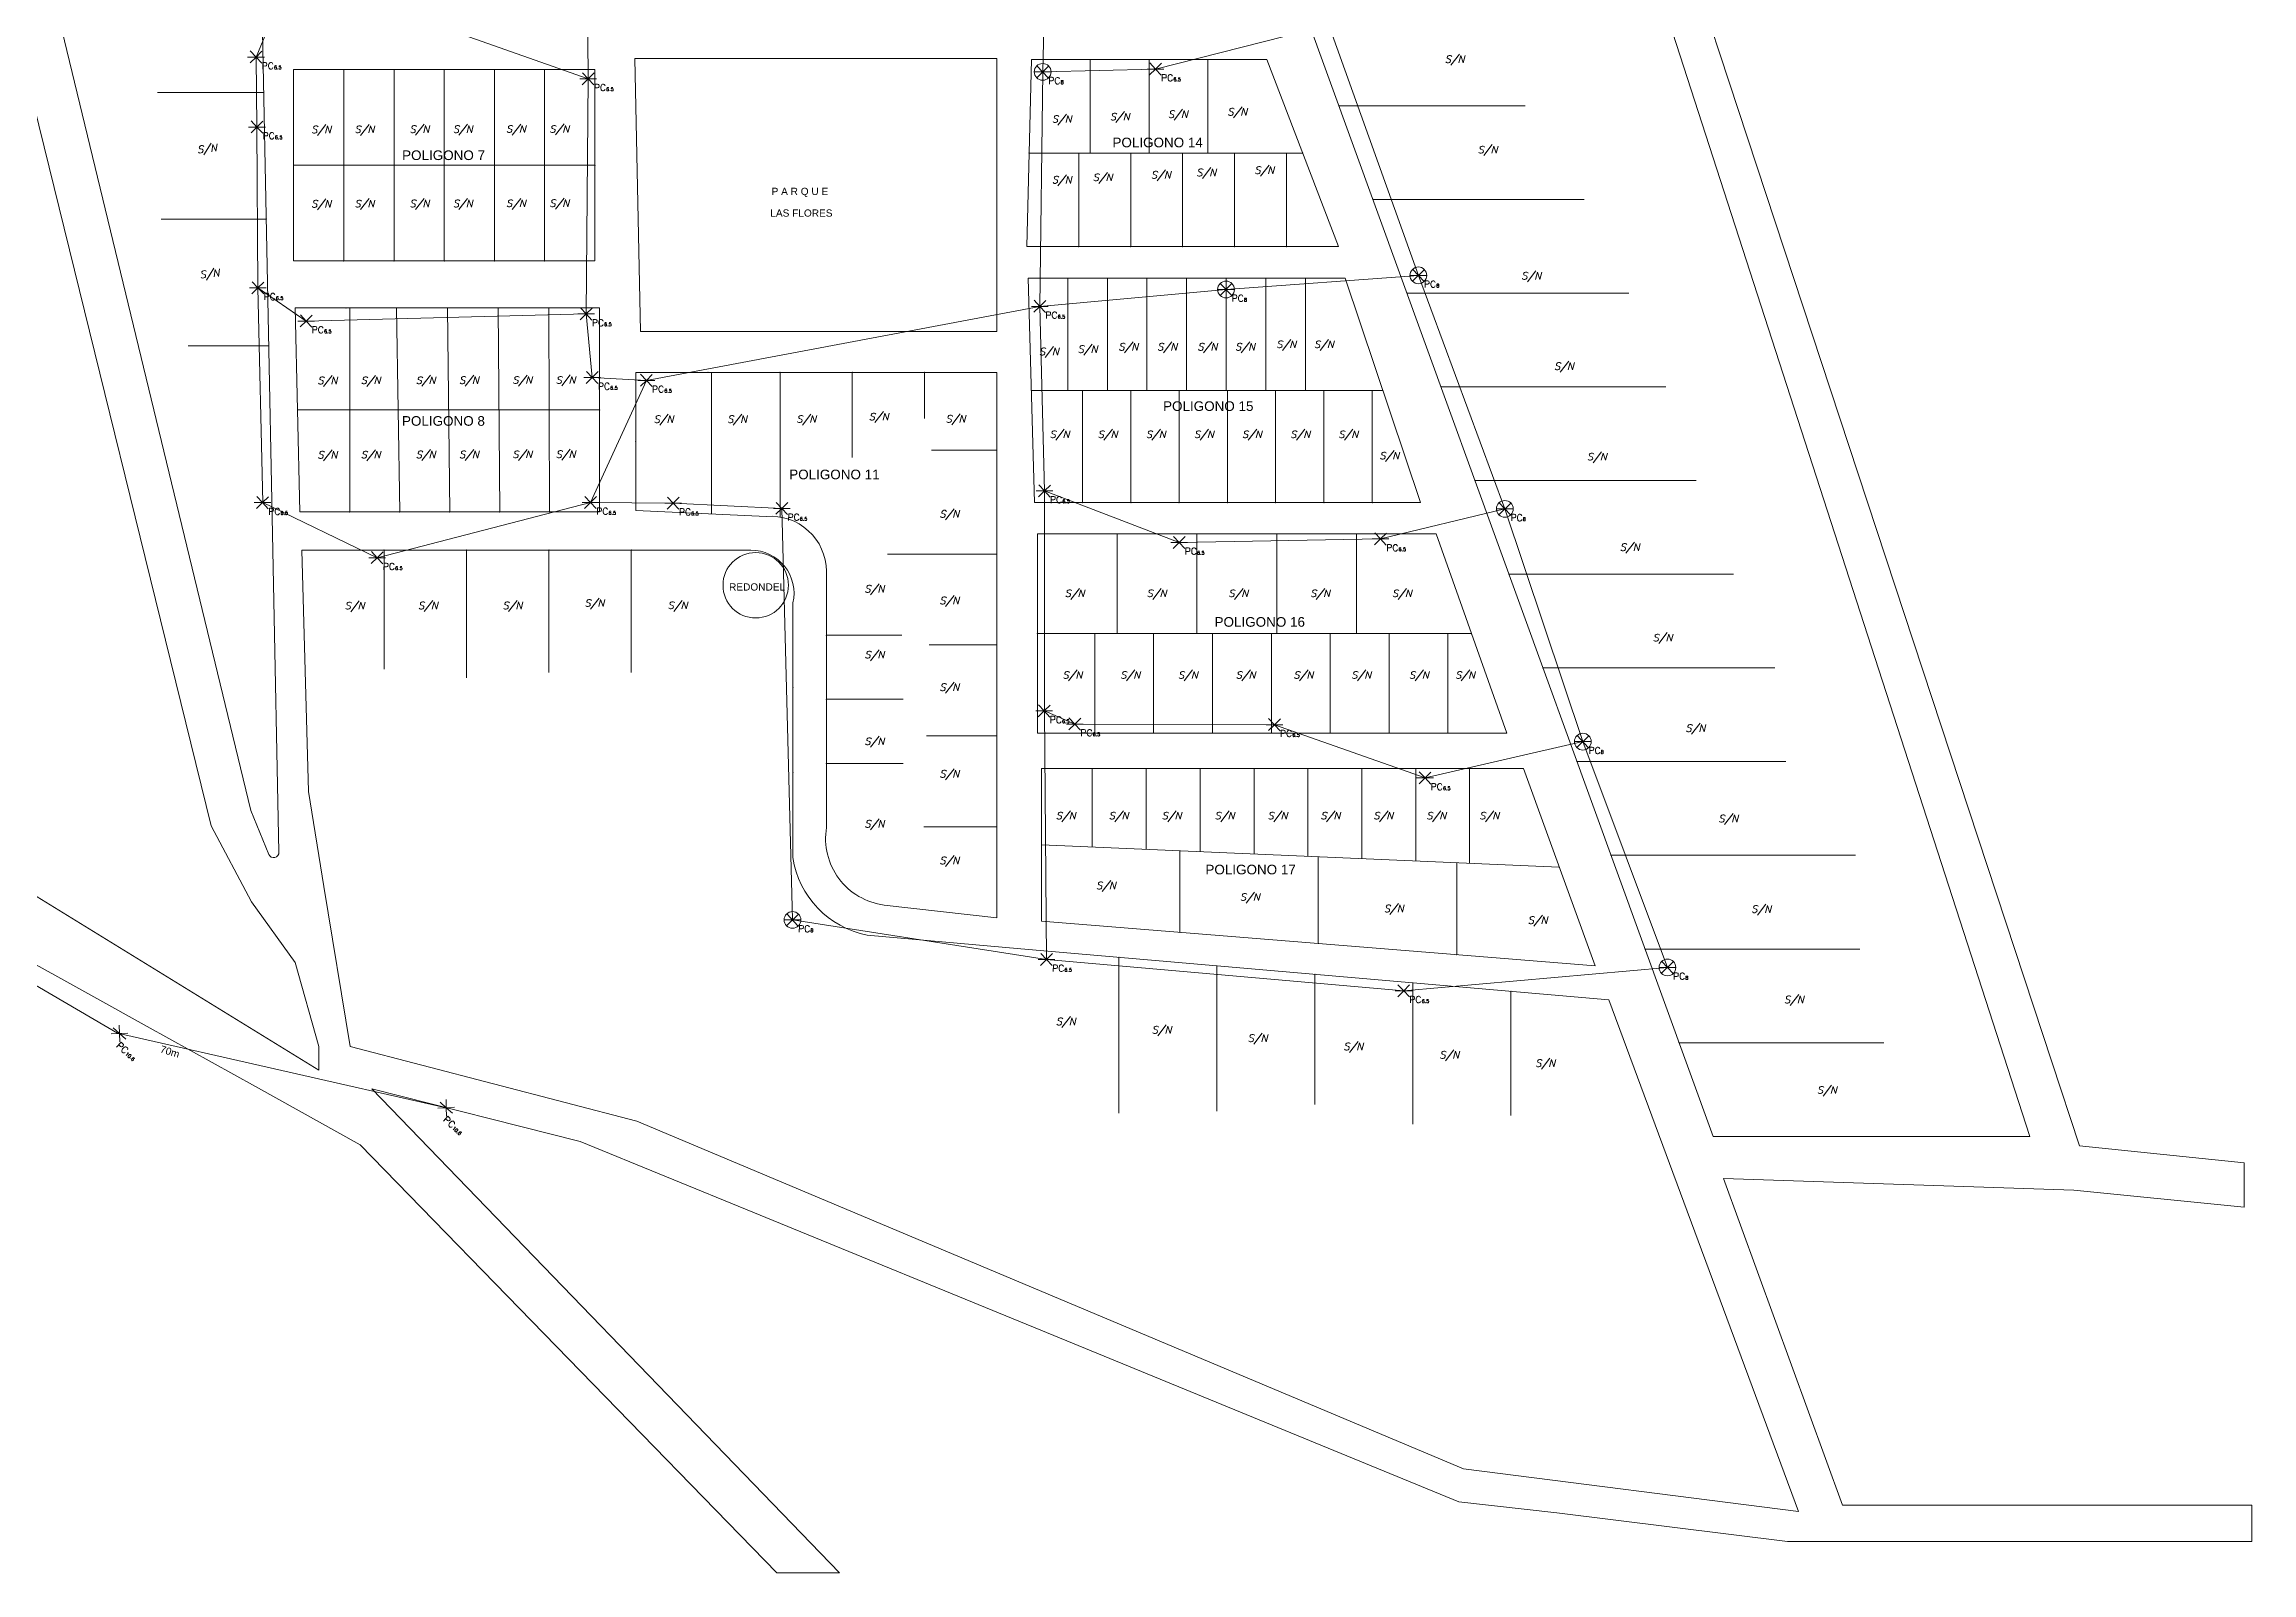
# Model space of a CAD drawing. Header units: millimetres. Extents: x 98 to 964, y 99 to 790.
# Drawn here: x 505.3 to 964.1, y 99.4 to 417 of the extents above; entities that cross this region are included whole.
import ezdxf
from ezdxf.enums import TextEntityAlignment as Align

# ---------------------------------------------------------------- set-up
doc = ezdxf.new("R2010")
doc.units = ezdxf.units.MM
for name, color, linetype, lineweight in [('_ADDRESSDIBUJO', 7, 'Continuous', 0), ('_LOTLINE', 252, 'Continuous', 0), ('_POLEPED', 7, 'Continuous', 0), ('_STRAND', 3, 'Continuous', 0), ('_STRANDDISTANCE', 3, 'Continuous', 0), ('_STREET', 5, 'Continuous', 0)]:
    doc.layers.add(name, color=color, linetype=linetype, lineweight=lineweight)
doc.styles.add('Address', font='ITALICS.shx', dxfattribs={"height": 1.5})
doc.styles.add('ROMANS', font='romans.shx', dxfattribs={"height": 0.2})
doc.styles.get("Standard").update_dxf_attribs({"font": 'arial.ttf'})
doc.styles.add('StrandDistance0', font='ENGINEERING.shx', dxfattribs={"height": 1.5})
doc.styles.add('Style-romans', font='romans.shx')

# ---------------------------------------------------------------- blocks, each defined once
blk = doc.blocks.new('PC10.6')
at = {"layer": '_POLEPED', "color": 1}
for p, q in [((-1.74, 0), (0, 0)), ((-1.19, 1.26), (0, 0)), ((0, 0), (1.24, 1.22)), ((0, 0), (1.74, 0)), ((0, 0), (1.19, -1.26)), ((-1.24, -1.22), (0, 0))]:
    blk.add_line(p, q, dxfattribs=at)
at = {"layer": '_POLEPED', "linetype": 'Continuous'}
for s, height, style, p in [('PC', 1.391, 'ROMANS', (1.19, -2.51)), ('10.6', 0.732, 'Style-romans', (3.73, -2.5))]:
    blk.add_text(s, height=height, rotation=359.8092, dxfattribs=dict(at, style=style)).set_placement(p)
blk = doc.blocks.new('PC6.5')
at = {"layer": '_POLEPED', "color": 1}
for p, q in [((-1.74, 0), (0, 0)), ((-1.24, -1.22), (0, 0)), ((-1.19, 1.27), (0, 0)), ((0, 0), (1.24, 1.22)), ((0, 0), (1.74, 0)), ((0, 0), (1.19, -1.27))]:
    blk.add_line(p, q, dxfattribs=at)
at = {"layer": '_POLEPED', "linetype": 'Continuous', "attachment_point": 7, "rotation": 359.6478, "line_spacing_factor": 0.72, "style": 'StrandDistance0'}
for s, insert, char_height in [('\\Fromans;PC', (1.18, -2.51), 1.3914), ('\\Fromans;6.5', (3.72, -2.51), 0.7317)]:
    blk.add_mtext(s, dxfattribs=dict(at, insert=insert, char_height=char_height))
blk = doc.blocks.new('PC8_N')
at = {"layer": '_POLEPED', "color": 1}
for p, q in [((-1.24, -1.22), (1.24, 1.22)), ((-1.19, 1.27), (1.19, -1.27)), ((-1.74, 0), (1.74, 0))]:
    blk.add_line(p, q, dxfattribs=at)
blk.add_circle((0, 0), 1.74, dxfattribs=at)
at = {"layer": '_POLEPED', "linetype": 'Continuous', "style": 'ROMANS'}
for s, height, p in [('PC', 1.391, (1.18, -2.51)), ('8', 0.732, (3.72, -2.51))]:
    blk.add_text(s, height=height, rotation=359.6478, dxfattribs=at).set_placement(p)

msp = doc.modelspace()

# ---------------------------------------------------------------- linework, layer by layer
at = {"layer": '_LOTLINE'}
for p, q in [((472.23, 571.97), (548.3, 257.81)), ((554.13, 249.16), (547.78, 564.78)), ((844.41, 442.87), (928.32, 188.09)), ((917.98, 190.07), (837.12, 439.88)), ((767.31, 423.7), (852.15, 190.07)), ((703.27, 414.03), (628.08, 414.03)), ((628.08, 414.03), (629.24, 357.31)), ((703.27, 357.31), (703.27, 414.03)), ((709.52, 374.96), (710.49, 413.81)), ((710.49, 413.81), (759.41, 413.81)), ((722.72, 413.81), (722.72, 394.38)), ((734.95, 413.81), (734.95, 394.38)), ((747.18, 413.81), (747.18, 394.38)), ((759.41, 413.81), (774.31, 374.96)), ((502.17, 408.65), (540.01, 254.6)), ((557.16, 411.75), (619.78, 411.75)), ((557.16, 371.98), (557.16, 411.75)), ((567.6, 371.98), (567.6, 411.75)), ((588.47, 411.75), (578.04, 411.75)), ((578.04, 411.75), (578.04, 371.98)), ((588.47, 371.98), (588.47, 411.75)), ((598.91, 411.75), (598.91, 371.98)), ((609.34, 371.98), (609.34, 411.75)), ((619.78, 411.75), (619.78, 371.98)), ((550.95, 406.97), (528.92, 406.97)), ((774.38, 404.23), (813.07, 404.23)), ((557.16, 391.86), (619.78, 391.86)), ((710.01, 394.38), (766.86, 394.38)), ((720.32, 374.96), (720.32, 394.38)), ((731.12, 374.96), (731.12, 394.38)), ((741.92, 374.96), (741.92, 394.38)), ((752.72, 374.96), (752.72, 394.38)), ((763.51, 374.96), (763.51, 394.38)), ((781.45, 384.76), (825.34, 384.76)), ((551.48, 380.67), (529.63, 380.67)), ((619.78, 371.98), (557.16, 371.98)), ((774.31, 374.96), (709.52, 374.96)), ((775.68, 368.39), (709.8, 368.39)), ((709.8, 368.39), (711.1, 321.78)), ((718.03, 368.39), (718.03, 345.08)), ((726.27, 368.39), (726.27, 345.08)), ((734.5, 368.39), (734.5, 345.08)), ((742.74, 368.39), (742.74, 345.08)), ((750.97, 368.39), (750.97, 345.08)), ((759.21, 368.39), (759.21, 345.08)), ((767.44, 368.39), (767.44, 345.08)), ((791.33, 321.78), (775.68, 368.39)), ((788.52, 365.29), (834.61, 365.29)), ((557.49, 362.2), (620.76, 362.2)), ((558.47, 319.82), (557.49, 362.2)), ((568.85, 319.82), (568.85, 362.2)), ((579.23, 319.82), (578.58, 362.2)), ((589.12, 362.2), (589.61, 319.82)), ((600, 319.82), (599.67, 362.2)), ((610.21, 362.2), (610.38, 319.82)), ((620.76, 362.2), (620.76, 319.82)), ((552.01, 354.37), (535.26, 354.37)), ((629.24, 357.31), (703.27, 357.31)), ((628.26, 320.15), (628.26, 348.83)), ((628.26, 348.83), (703.27, 348.83)), ((643.98, 319.48), (643.98, 348.83)), ((658.27, 348.83), (658.27, 318.76)), ((673.27, 348.83), (673.27, 331.15)), ((688.27, 348.83), (688.27, 339.25)), ((703.27, 348.83), (703.27, 235.52)), ((710.45, 345.08), (783.5, 345.08)), ((721.13, 321.78), (721.13, 345.08)), ((731.16, 321.78), (731.16, 345.08)), ((741.19, 321.78), (741.19, 345.08)), ((751.22, 321.78), (751.22, 345.08)), ((761.24, 321.78), (761.24, 345.08)), ((771.27, 321.78), (771.27, 345.08)), ((781.3, 321.78), (781.3, 345.08)), ((795.59, 345.82), (842.32, 345.82)), ((557.98, 341.01), (620.76, 341.01)), ((703.27, 332.64), (689.75, 332.64)), ((802.66, 326.35), (848.66, 326.35)), ((711.1, 321.78), (791.33, 321.78)), ((620.76, 319.82), (558.47, 319.82)), ((655.42, 318.88), (628.26, 320.15)), ((794.59, 315.26), (711.75, 315.26)), ((711.75, 315.26), (711.75, 273.86)), ((728.32, 315.26), (728.32, 294.56)), ((744.89, 315.26), (744.89, 294.56)), ((761.46, 315.26), (761.46, 294.56)), ((778.02, 315.26), (778.02, 294.56)), ((809.27, 273.86), (794.59, 315.26)), ((562.42, 203.83), (390.43, 309.57)), ((558.85, 311.89), (644.46, 311.89)), ((560.24, 261.77), (558.85, 311.89)), ((575.97, 311.89), (575.97, 287.17)), ((593.1, 311.89), (593.1, 285.35)), ((610.22, 311.89), (610.22, 286.44)), ((627.34, 311.89), (627.34, 286.44)), ((644.46, 311.89), (652.18, 311.89)), ((667.9, 254.25), (667.9, 307.53)), ((703.27, 311.06), (680.56, 311.06)), ((809.73, 306.88), (856.37, 306.88)), ((660.93, 300.93), (660.93, 248.01)), ((667.9, 294.21), (683.54, 294.21)), ((711.75, 294.56), (801.93, 294.56)), ((723.66, 273.86), (723.66, 294.56)), ((735.89, 273.86), (735.89, 294.56)), ((748.12, 273.86), (748.12, 294.56)), ((760.35, 273.86), (760.35, 294.56)), ((772.58, 273.86), (772.58, 294.56)), ((784.81, 273.86), (784.81, 294.56)), ((797.04, 273.86), (797.04, 294.56)), ((703.27, 292.18), (689.21, 292.18)), ((816.8, 287.41), (864.98, 287.41)), ((667.9, 280.89), (683.81, 280.89)), ((703.27, 273.29), (688.67, 273.29)), ((711.75, 273.86), (809.27, 273.86)), ((667.9, 267.57), (683.81, 267.57)), ((712.6, 266.5), (812.75, 266.5)), ((712.6, 234.78), (712.6, 266.5)), ((723.14, 266.5), (723.14, 250.19)), ((734.34, 266.5), (734.34, 249.7)), ((745.54, 266.5), (745.54, 249.22)), ((756.75, 266.5), (756.75, 248.74)), ((767.95, 266.5), (767.95, 248.26)), ((779.15, 266.5), (779.15, 247.78)), ((790.35, 266.5), (790.35, 247.3)), ((801.55, 266.5), (801.55, 246.81)), ((812.75, 266.5), (827.63, 225.53)), ((823.87, 267.94), (867.25, 267.94)), ((563.44, 242.01), (560.24, 261.77)), ((548.3, 257.81), (552.03, 248.68)), ((540.01, 254.6), (548.41, 238.84)), ((703.27, 254.4), (688.13, 254.4)), ((712.6, 250.64), (820.19, 246.01)), ((741.36, 232.47), (741.36, 249.4)), ((770.11, 230.16), (770.11, 248.17)), ((830.94, 248.48), (881.75, 248.48)), ((798.87, 227.84), (798.87, 246.93)), ((548.41, 238.84), (557.52, 226.24)), ((568.94, 208.78), (563.44, 242.01)), ((703.27, 235.52), (679.89, 238.15)), ((827.63, 225.53), (712.6, 234.78)), ((676.36, 231.9), (708.29, 229.05)), ((515.64, 219.07), (498.03, 228.85)), ((557.52, 226.24), (562.42, 208.73)), ((708.29, 229.05), (830.5, 218.43)), ((728.66, 227.28), (728.66, 194.87)), ((749.03, 225.51), (749.03, 195.32)), ((838.01, 229.01), (882.66, 229.01)), ((769.39, 223.74), (769.39, 196.69)), ((789.76, 221.97), (789.76, 192.6)), ((526.77, 212.89), (515.64, 219.07)), ((810.13, 220.2), (810.13, 194.42)), ((830.5, 218.43), (869.86, 112.15)), ((549.23, 200.42), (526.77, 212.89)), ((562.42, 208.73), (562.42, 203.83)), ((628.46, 193.26), (568.94, 208.78)), ((845.08, 209.54), (887.65, 209.54)), ((571, 188.33), (549.23, 200.42)), ((616.75, 189.04), (573.41, 199.94)), ((573.41, 199.94), (670.62, 99.39)), ((800.26, 120.98), (628.46, 193.26)), ((657.56, 99.39), (571, 188.33)), ((652.57, 174.35), (616.75, 189.04)), ((852.15, 190.07), (917.98, 190.07)), ((928.32, 188.09), (962.53, 184.55)), ((962.53, 184.55), (962.53, 175.38)), ((927.14, 178.93), (854.28, 181.31)), ((854.28, 181.31), (879.07, 113.44)), ((962.53, 175.38), (927.14, 178.93)), ((715.12, 148.7), (652.57, 174.35)), ((799.3, 114.17), (715.12, 148.7)), ((869.86, 112.15), (800.26, 120.98)), ((819.69, 111.89), (799.3, 114.17)), ((867.58, 105.92), (819.69, 111.89)), ((879.07, 113.44), (964.1, 113.44)), ((964.1, 113.44), (964.1, 105.92)), ((879.46, 105.92), (867.58, 105.92)), ((964.1, 105.92), (879.46, 105.92)), ((670.62, 99.39), (657.56, 99.39))]:
    msp.add_line(p, q, dxfattribs=at)
msp.add_circle((653.2, 304.59), 6.8, dxfattribs=at)
for centre, radius, start, end in [((656.38, 307.4), 11.52, 0.6663, 94.8147), ((652.18, 302.92), 8.98, 347.2436, 90), ((681.68, 251.99), 13.96, 170.6921, 262.604), ((553.04, 249.09), 1.09, 202.2196, 3.8215), ((680.03, 250.86), 19.31, 188.4851, 259.0354)]:
    msp.add_arc(centre, radius, start, end, dxfattribs=at)
for p in [(722.72, 413.81), (734.95, 413.81), (747.18, 413.81), (567.6, 411.75), (578.04, 411.75), (588.47, 411.75), (598.91, 411.75), (609.34, 411.75), (550.95, 406.97), (774.38, 404.23), (557.16, 391.86), (619.78, 391.86), (710.01, 394.38), (766.86, 394.38), (781.45, 384.76), (551.48, 380.67), (567.6, 371.98), (578.04, 371.98), (588.47, 371.98), (598.91, 371.98), (609.34, 371.98), (720.32, 374.96), (731.12, 374.96), (741.92, 374.96), (752.72, 374.96), (763.51, 374.96), (718.03, 368.39), (726.27, 368.39), (734.5, 368.39), (742.74, 368.39), (750.97, 368.39), (759.21, 368.39), (767.44, 368.39), (788.52, 365.29), (568.03, 362.2), (578.58, 362.2), (589.12, 362.2), (599.67, 362.2), (610.21, 362.2), (552.01, 354.37), (643.26, 348.83), (658.27, 348.83), (673.27, 348.83), (688.27, 348.83), (710.45, 345.08), (783.5, 345.08), (795.59, 345.82), (557.98, 341.01), (620.76, 341.01), (628.26, 334.49), (703.27, 332.64), (802.66, 326.35), (721.13, 321.78), (731.16, 321.78), (741.19, 321.78), (751.22, 321.78), (761.24, 321.78), (771.27, 321.78), (781.3, 321.78), (568.85, 319.82), (579.23, 319.82), (589.61, 319.82), (600, 319.82), (610.38, 319.82), (643.98, 319.48), (728.32, 315.26), (744.89, 315.26), (761.46, 315.26), (778.02, 315.26), (575.97, 311.89), (593.1, 311.89), (610.22, 311.89), (627.34, 311.89), (703.27, 311.06), (809.73, 306.88), (667.9, 294.21), (711.75, 294.56), (801.93, 294.56), (703.27, 292.18), (816.8, 287.41), (660.93, 283.29), (667.9, 280.89), (703.27, 273.29), (723.66, 273.86), (735.89, 273.86), (748.12, 273.86), (760.35, 273.86), (772.58, 273.86), (784.81, 273.86), (797.04, 273.86), (667.9, 267.57), (723.14, 266.5), (734.34, 266.5), (745.54, 266.5), (756.75, 266.5), (767.95, 266.5), (779.15, 266.5), (790.35, 266.5), (801.55, 266.5), (823.87, 267.94), (660.93, 265.65), (703.27, 254.4), (712.6, 250.64), (830.94, 248.48), (820.19, 246.01), (741.36, 232.47), (770.11, 230.16), (728.66, 227.28), (749.03, 225.51), (798.87, 227.84), (838.01, 229.01), (769.39, 223.74), (789.76, 221.97), (810.13, 220.2), (845.08, 209.54)]:
    msp.add_point(p, dxfattribs=at)
at = {"layer": '_STRAND'}
for p, q in [((714.37, 474.44), (712.84, 411.25)), ((618.38, 409.82), (617.98, 463.33)), ((549.36, 414.33), (558.54, 436.61)), ((586.29, 421.13), (618.38, 409.82)), ((736.26, 411.84), (772.32, 420.97)), ((790.9, 368.98), (772.32, 420.97)), ((549.56, 399.79), (549.36, 414.33)), ((617.97, 360.96), (618.38, 409.82)), ((712.84, 411.25), (712.22, 362.53)), ((712.84, 411.25), (736.26, 411.84)), ((549.76, 366.38), (549.56, 399.79)), ((750.93, 366.04), (790.9, 368.98)), ((808.87, 320.46), (790.9, 368.98)), ((550.75, 321.76), (549.76, 366.38)), ((549.76, 366.38), (559.76, 359.48)), ((630.47, 347.15), (712.22, 362.53)), ((712.22, 362.53), (750.93, 366.04)), ((712.22, 362.53), (713.19, 324.18)), ((559.76, 359.48), (617.97, 360.96)), ((617.97, 360.96), (619.22, 347.75)), ((618.88, 321.79), (630.47, 347.15)), ((619.22, 347.75), (630.47, 347.15)), ((574.53, 310.3), (550.75, 321.76)), ((618.88, 321.79), (574.53, 310.3)), ((636.05, 321.64), (618.88, 321.79)), ((658.62, 320.55), (636.05, 321.64)), ((713.19, 324.18), (741.18, 313.48)), ((713.19, 324.18), (713.19, 278.48)), ((660.84, 235.05), (658.62, 320.55)), ((783.05, 314.21), (808.87, 320.46)), ((825.08, 272.1), (808.87, 320.46)), ((741.18, 313.48), (783.05, 314.21)), ((713.19, 278.48), (719.49, 275.76)), ((713.62, 226.83), (713.19, 278.48)), ((719.49, 275.76), (760.98, 275.62)), ((760.98, 275.62), (792.28, 264.55)), ((792.28, 264.55), (825.08, 272.1)), ((842.66, 225.18), (825.08, 272.1)), ((460.68, 246.39), (520.58, 211.55)), ((660.84, 235.05), (713.62, 226.83)), ((713.62, 226.83), (787.85, 220.32)), ((787.85, 220.32), (842.66, 225.18)), ((520.58, 211.55), (588.9, 196.04))]:
    msp.add_line(p, q, dxfattribs=at)

# ---------------------------------------------------------------- block references
at = {"layer": '_POLEPED'}
for name, p in [('PC6.5', (549.36, 414.33)), ('PC8_N', (712.83, 411.25)), ('PC6.5', (736.26, 411.84)), ('PC6.5', (618.38, 409.82)), ('PC6.5', (549.56, 399.79)), ('PC6.5', (549.76, 366.38)), ('PC8_N', (750.93, 366.04)), ('PC8_N', (790.9, 368.98)), ('PC6.5', (712.22, 362.53)), ('PC6.5', (559.76, 359.48)), ('PC6.5', (617.97, 360.96)), ('PC6.5', (619.22, 347.75)), ('PC6.5', (630.47, 347.15)), ('PC6.5', (550.72, 321.76)), ('PC6.5', (618.88, 321.79)), ('PC6.5', (636.05, 321.64)), ('PC6.5', (658.62, 320.55)), ('PC6.5', (713.19, 324.18)), ('PC8_N', (808.87, 320.46)), ('PC6.5', (741.18, 313.48)), ('PC6.5', (783.05, 314.21)), ('PC6.5', (574.53, 310.3)), ('PC6.5', (713.13, 278.48)), ('PC6.5', (719.49, 275.76)), ('PC6.5', (760.98, 275.62)), ('PC8_N', (825.08, 272.1)), ('PC6.5', (792.28, 264.55)), ('PC8_N', (660.84, 235.05)), ('PC6.5', (713.62, 226.83)), ('PC8_N', (842.66, 225.18)), ('PC6.5', (787.85, 220.32))]:
    msp.add_blockref(name, p, dxfattribs=at)
at = {"layer": '_POLEPED', "rotation": 318.5402962928324}
for p in [(520.98, 211.46), (588.9, 196.04)]:
    msp.add_blockref('PC10.6', p, dxfattribs=at)

# ---------------------------------------------------------------- texts
at = {"layer": '_ADDRESSDIBUJO', "color": 7, "linetype": 'Continuous', "lineweight": 0, "style": 'Address'}
for p in [(798.44, 413.15), (753.27, 402.21), (562.88, 398.54), (571.88, 398.56), (583.31, 398.59), (592.31, 398.61), (603.37, 398.63), (612.37, 398.65), (716.79, 400.71), (728.84, 401.21), (740.92, 401.71), (805.27, 394.35), (725.28, 388.6), (737.37, 389.1), (746.79, 389.6), (758.87, 390.1), (716.79, 388.1), (562.88, 383.11), (571.88, 383.13), (583.31, 383.15), (592.31, 383.17), (603.37, 383.19), (612.37, 383.22), (814.33, 368.15), (714.12, 352.4), (722.13, 352.9), (730.62, 353.4), (738.68, 353.4), (747.05, 353.4), (754.88, 353.4), (763.42, 353.9), (771.26, 353.9), (821.16, 349.35), (564.18, 346.39), (573.18, 346.41), (584.61, 346.43), (593.61, 346.45), (604.68, 346.48), (613.68, 346.5), (634.04, 338.34), (649.32, 338.36), (663.69, 338.38), (678.75, 338.88), (694.71, 338.4), (716.32, 335.21), (726.32, 335.21), (736.32, 335.21), (746.32, 335.21), (756.32, 335.21), (766.32, 335.21), (776.32, 335.21), (564.18, 330.95), (573.18, 330.97), (584.61, 330.99), (593.61, 331.02), (604.68, 331.04), (613.68, 331.06), (784.86, 330.77), (827.98, 330.56), (693.43, 318.66), (834.81, 311.76), (677.85, 303.09), (719.47, 302.16), (736.47, 302.16), (753.47, 302.16), (770.47, 302.16), (787.47, 302.16), (569.81, 299.6), (585.09, 299.62), (602.63, 299.65), (619.67, 300.15), (636.94, 299.67), (693.43, 300.66), (841.64, 292.96), (677.85, 289.42), (693.43, 282.66), (719, 285.2), (731, 285.2), (743, 285.2), (755, 285.2), (767, 285.2), (779, 285.2), (791, 285.2), (800.6, 285.2), (848.46, 274.16), (677.85, 271.42), (693.43, 264.66), (717.61, 255.96), (728.61, 255.96), (739.61, 255.96), (750.61, 255.96), (761.61, 255.96), (772.61, 255.96), (783.61, 255.96), (794.61, 255.96), (805.61, 255.96), (855.29, 255.36), (677.85, 254.28), (693.43, 246.66), (725.97, 241.47), (755.87, 239.07), (785.78, 236.66), (815.68, 234.26), (862.12, 236.56), (868.94, 217.76), (717.61, 213.21), (737.53, 211.48), (757.46, 209.75), (777.38, 208.02), (797.31, 206.28), (817.23, 204.55), (875.77, 198.96)]:
    msp.add_text('S/N', height=1.5, dxfattribs=at).set_placement(p, align=Align.CENTER)
for p in [(539.25, 394.57), (539.77, 368.58)]:
    msp.add_text('S/N', height=1.5, rotation=6.2574, dxfattribs=at).set_placement(p, align=Align.CENTER)
at = {"layer": '_ADDRESSDIBUJO'}
for s, p in [('P A R Q U E', (656.5, 385.68)), ('LAS FLORES', (656.23, 381.18))]:
    msp.add_text(s, height=1.5, dxfattribs=at).set_placement(p)
at = {"layer": '_LOTLINE'}
msp.add_text('REDONDEL', height=1.5, dxfattribs=at).set_placement((647.66, 303.49))
at = {"layer": '_STRANDDISTANCE'}
msp.add_text('70m', height=1.5, rotation=343.0302, dxfattribs=at).set_placement((529.3, 207.57))
at = {"layer": '_STREET'}
for s, p in [('POLIGONO 7', (579.72, 392.94)), ('POLIGONO 14', (727.33, 395.59)), ('POLIGONO 8', (579.69, 337.73)), ('POLIGONO 15', (737.85, 340.81)), ('POLIGONO 11', (660.16, 326.61)), ('POLIGONO 16', (748.55, 295.97)), ('POLIGONO 17', (746.65, 244.52))]:
    msp.add_text(s, height=2, dxfattribs=at).set_placement(p)

doc.saveas('drawing.dxf')
